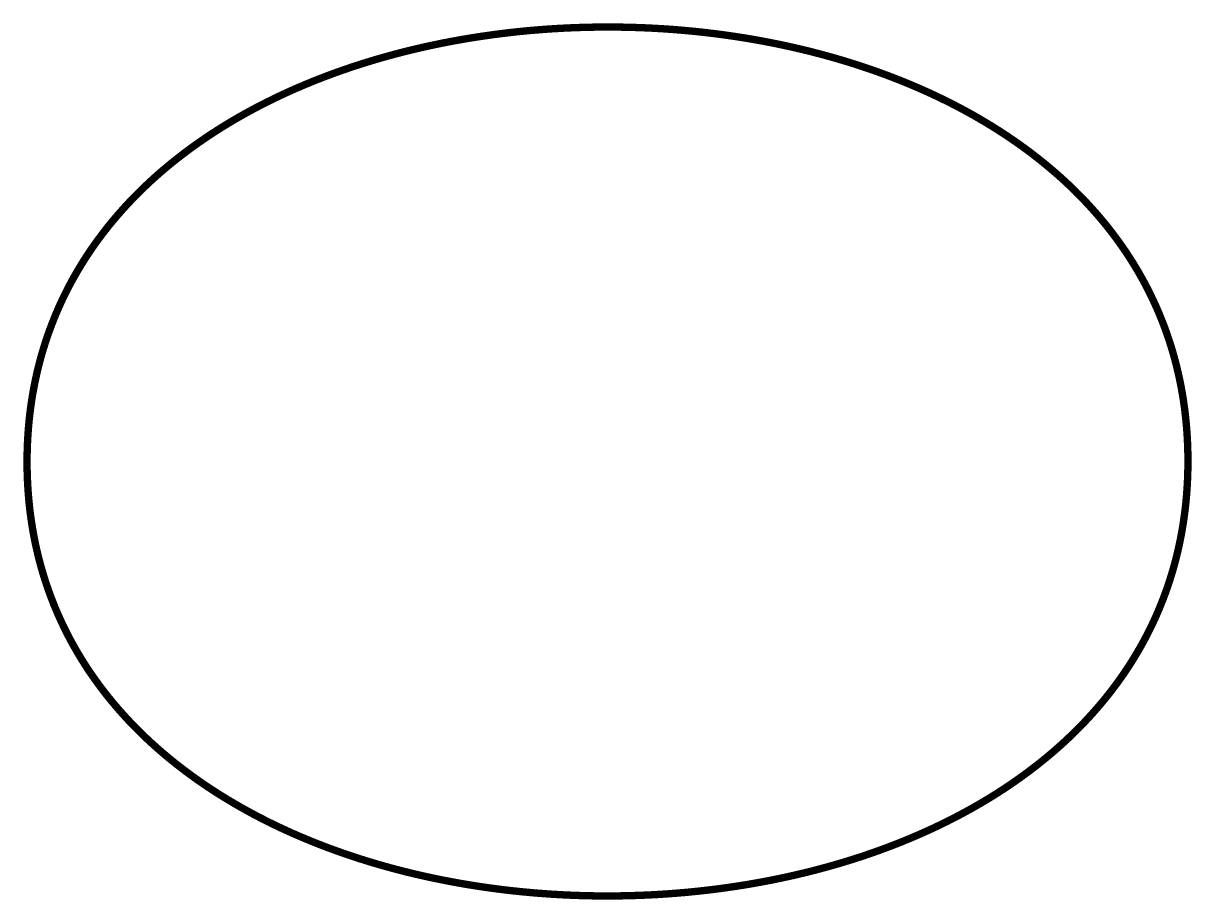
# Model space of a CAD drawing. Extents: x 0.05 to 1.63, y 0.05 to 1.24.
import ezdxf

# ---------------------------------------------------------------- set-up
doc = ezdxf.new("R2010")
doc.units = 0
doc.header["$LTSCALE"] = 0.166667
doc.layers.add('FOREGROUND', color=7, linetype='CONTINUOUS')

msp = doc.modelspace()

# ---------------------------------------------------------------- linework, layer by layer
at = {"layer": 'FOREGROUND', "linetype": 'CONTINUOUS', "const_width": 0.01}
msp.add_lwpolyline([(1.626666, 0.641667), (1.62661, 0.649586), (1.626447, 0.657451), (1.626179, 0.665263), (1.625806, 0.673022), (1.625328, 0.680727), (1.624747, 0.688378), (1.624063, 0.695976), (1.623277, 0.703521), (1.62239, 0.711012), (1.621402, 0.718449), (1.620315, 0.725833), (1.619128, 0.733164), (1.617842, 0.740441), (1.616459, 0.747664), (1.614979, 0.754834), (1.613403, 0.76195), (1.611731, 0.769013), (1.609964, 0.776023), (1.608103, 0.782979), (1.606149, 0.789881), (1.604101, 0.79673), (1.601962, 0.803526), (1.599732, 0.810268), (1.597411, 0.816956), (1.595001, 0.823591), (1.592501, 0.830172), (1.589913, 0.8367), (1.587238, 0.843175), (1.584475, 0.849596), (1.581626, 0.855963), (1.578692, 0.862277), (1.575673, 0.868537), (1.57257, 0.874744), (1.569384, 0.880898), (1.566115, 0.886997), (1.562764, 0.893044), (1.559332, 0.899037), (1.55582, 0.904976), (1.552227, 0.910862), (1.548556, 0.916694), (1.544807, 0.922473), (1.54098, 0.928199), (1.537076, 0.93387), (1.533097, 0.939489), (1.529041, 0.945054), (1.524912, 0.950565), (1.520708, 0.956023), (1.516431, 0.961427), (1.512081, 0.966778), (1.50766, 0.972075), (1.503167, 0.977319), (1.498605, 0.982509), (1.493972, 0.987646), (1.489271, 0.99273), (1.484502, 0.997759), (1.479665, 1.002736), (1.474762, 1.007658), (1.469792, 1.012528), (1.464757, 1.017344), (1.459658, 1.022106), (1.454494, 1.026815), (1.449268, 1.03147), (1.443979, 1.036072), (1.438629, 1.04062), (1.433217, 1.045115), (1.427746, 1.049556), (1.422214, 1.053944), (1.416624, 1.058278), (1.410976, 1.062559), (1.405271, 1.066786), (1.399509, 1.07096), (1.393691, 1.07508), (1.387818, 1.079147), (1.38189, 1.08316), (1.375908, 1.087119), (1.369874, 1.091026), (1.363787, 1.094878), (1.357649, 1.098678), (1.35146, 1.102423), (1.34522, 1.106115), (1.338931, 1.109754), (1.332594, 1.113339), (1.326208, 1.116871), (1.319776, 1.120349), (1.313296, 1.123774), (1.306771, 1.127145), (1.300201, 1.130463), (1.293586, 1.133727), (1.286928, 1.136937), (1.280227, 1.140095), (1.273484, 1.143198), (1.266699, 1.146248), (1.259873, 1.149245), (1.253007, 1.152188), (1.246102, 1.155078), (1.239158, 1.157914), (1.232177, 1.160696), (1.225158, 1.163425), (1.218103, 1.166101), (1.211012, 1.168723), (1.203886, 1.171292), (1.196726, 1.173807), (1.189532, 1.176268), (1.182305, 1.178676), (1.175047, 1.181031), (1.167756, 1.183332), (1.160436, 1.185579), (1.153085, 1.187773), (1.145705, 1.189914), (1.138296, 1.192001), (1.13086, 1.194035), (1.123396, 1.196015), (1.115906, 1.197941), (1.108391, 1.199814), (1.100851, 1.201634), (1.093286, 1.2034), (1.085698, 1.205112), (1.078087, 1.206771), (1.070455, 1.208376), (1.0628, 1.209928), (1.055126, 1.211427), (1.047431, 1.212872), (1.039717, 1.214263), (1.031985, 1.215601), (1.024236, 1.216886), (1.016469, 1.218117), (1.008686, 1.219294), (1.000887, 1.220418), (0.993074, 1.221488), (0.985246, 1.222505), (0.977405, 1.223469), (0.969551, 1.224378), (0.961686, 1.225235), (0.953809, 1.226038), (0.945922, 1.226787), (0.938025, 1.227483), (0.930119, 1.228125), (0.922205, 1.228714), (0.914283, 1.22925), (0.906354, 1.229731), (0.898419, 1.23016), (0.890478, 1.230535), (0.882533, 1.230856), (0.874584, 1.231124), (0.866631, 1.231338), (0.858676, 1.231499), (0.850719, 1.231606), (0.842761, 1.23166), (0.834803, 1.23166), (0.826844, 1.231607), (0.818887, 1.2315), (0.810932, 1.23134), (0.802979, 1.231126), (0.795029, 1.230859), (0.787084, 1.230538), (0.779143, 1.230164), (0.771207, 1.229736), (0.763277, 1.229255), (0.755354, 1.22872), (0.747439, 1.228132), (0.739532, 1.22749), (0.731634, 1.226795), (0.723746, 1.226046), (0.715868, 1.225243), (0.708001, 1.224388), (0.700146, 1.223478), (0.692304, 1.222515), (0.684475, 1.221499), (0.676659, 1.220429), (0.668859, 1.219306), (0.661074, 1.218129), (0.653306, 1.216899), (0.645554, 1.215615), (0.63782, 1.214277), (0.630104, 1.212886), (0.622407, 1.211442), (0.61473, 1.209944), (0.607074, 1.208393), (0.599438, 1.206788), (0.591825, 1.205129), (0.584234, 1.203417), (0.576667, 1.201652), (0.569124, 1.199833), (0.561606, 1.19796), (0.554113, 1.196034), (0.546647, 1.194055), (0.539207, 1.192022), (0.531795, 1.189935), (0.524412, 1.187795), (0.517058, 1.185602), (0.509734, 1.183355), (0.50244, 1.181054), (0.495178, 1.1787), (0.487947, 1.176293), (0.48075, 1.173832), (0.473586, 1.171317), (0.466456, 1.168749), (0.459361, 1.166127), (0.452302, 1.163452), (0.445279, 1.160724), (0.438293, 1.157941), (0.431345, 1.155106), (0.424435, 1.152217), (0.417565, 1.149274), (0.410735, 1.146278), (0.403945, 1.143228), (0.397197, 1.140125), (0.390491, 1.136968), (0.383828, 1.133758), (0.377209, 1.130495), (0.370633, 1.127177), (0.364103, 1.123807), (0.357619, 1.120382), (0.351181, 1.116905), (0.34479, 1.113374), (0.338447, 1.109789), (0.332152, 1.106151), (0.325907, 1.102459), (0.319712, 1.098714), (0.313568, 1.094915), (0.307476, 1.091063), (0.301435, 1.087157), (0.295448, 1.083197), (0.289514, 1.079185), (0.283635, 1.075118), (0.27781, 1.070998), (0.272042, 1.066825), (0.26633, 1.062598), (0.260676, 1.058318), (0.255079, 1.053984), (0.249541, 1.049597), (0.244063, 1.045156), (0.238644, 1.040661), (0.233287, 1.036114), (0.227991, 1.031512), (0.222758, 1.026857), (0.217587, 1.022149), (0.212481, 1.017387), (0.207438, 1.012571), (0.202462, 1.007703), (0.19755, 1.00278), (0.192706, 0.997804), (0.187929, 0.992775), (0.18322, 0.987692), (0.17858, 0.982555), (0.174009, 0.977365), (0.169509, 0.972122), (0.16508, 0.966825), (0.160722, 0.961474), (0.156437, 0.95607), (0.152225, 0.950613), (0.148086, 0.945101), (0.144023, 0.939537), (0.140034, 0.933919), (0.136122, 0.928247), (0.132287, 0.922522), (0.128528, 0.916744), (0.124848, 0.910911), (0.121247, 0.905026), (0.117726, 0.899087), (0.114285, 0.893094), (0.110925, 0.887048), (0.107647, 0.880948), (0.104451, 0.874795), (0.101339, 0.868588), (0.09831, 0.862328), (0.095366, 0.856014), (0.092508, 0.849647), (0.089735, 0.843227), (0.08705, 0.836752), (0.084452, 0.830225), (0.081942, 0.823643), (0.079522, 0.817009), (0.077191, 0.81032), (0.07495, 0.803579), (0.072801, 0.796783), (0.070743, 0.789934), (0.068779, 0.783032), (0.066907, 0.776076), (0.06513, 0.769067), (0.063447, 0.762004), (0.06186, 0.754888), (0.060369, 0.747718), (0.058975, 0.740495), (0.057678, 0.733218), (0.05648, 0.725887), (0.055381, 0.718503), (0.054382, 0.711066), (0.053483, 0.703575), (0.052686, 0.696031), (0.051991, 0.688433), (0.051398, 0.680781), (0.050909, 0.673076), (0.050524, 0.665318), (0.050243, 0.657506), (0.050069, 0.64964), (0.05, 0.641721), (0.05, 0.641721), (0.050056, 0.633802), (0.050217, 0.625937), (0.050485, 0.618125), (0.050857, 0.610366), (0.051334, 0.602661), (0.051914, 0.59501), (0.052597, 0.587412), (0.053382, 0.579867), (0.054268, 0.572376), (0.055255, 0.564939), (0.056342, 0.557554), (0.057528, 0.550224), (0.058812, 0.542947), (0.060194, 0.535723), (0.061674, 0.528553), (0.063249, 0.521437), (0.06492, 0.514374), (0.066686, 0.507364), (0.068546, 0.500408), (0.0705, 0.493505), (0.072546, 0.486656), (0.074684, 0.479861), (0.076914, 0.473119), (0.079234, 0.46643), (0.081643, 0.459795), (0.084142, 0.453213), (0.086729, 0.446685), (0.089404, 0.440211), (0.092166, 0.43379), (0.095014, 0.427422), (0.097947, 0.421108), (0.100966, 0.414847), (0.104068, 0.40864), (0.107253, 0.402486), (0.110522, 0.396386), (0.113872, 0.39034), (0.117303, 0.384347), (0.120815, 0.378407), (0.124406, 0.372521), (0.128076, 0.366688), (0.131825, 0.360909), (0.135651, 0.355183), (0.139554, 0.349511), (0.143533, 0.343893), (0.147588, 0.338328), (0.151717, 0.332816), (0.15592, 0.327358), (0.160196, 0.321953), (0.164545, 0.316602), (0.168966, 0.311304), (0.173458, 0.30606), (0.17802, 0.30087), (0.182651, 0.295733), (0.187352, 0.290649), (0.192121, 0.285619), (0.196957, 0.280642), (0.20186, 0.275719), (0.206829, 0.270849), (0.211863, 0.266033), (0.216962, 0.261271), (0.222125, 0.256561), (0.22735, 0.251906), (0.232639, 0.247304), (0.237989, 0.242755), (0.243399, 0.23826), (0.248871, 0.233818), (0.254401, 0.22943), (0.259991, 0.225096), (0.265638, 0.220814), (0.271343, 0.216587), (0.277105, 0.212413), (0.282922, 0.208292), (0.288795, 0.204225), (0.294722, 0.200211), (0.300703, 0.196251), (0.306737, 0.192345), (0.312823, 0.188491), (0.318961, 0.184692), (0.32515, 0.180946), (0.331389, 0.177253), (0.337677, 0.173614), (0.344014, 0.170028), (0.350399, 0.166496), (0.356832, 0.163018), (0.363311, 0.159592), (0.369835, 0.156221), (0.376405, 0.152903), (0.383019, 0.149638), (0.389677, 0.146427), (0.396378, 0.143269), (0.403121, 0.140165), (0.409906, 0.137115), (0.416731, 0.134118), (0.423596, 0.131174), (0.430501, 0.128284), (0.437444, 0.125447), (0.444426, 0.122664), (0.451444, 0.119935), (0.458499, 0.117259), (0.465589, 0.114636), (0.472715, 0.112067), (0.479875, 0.109551), (0.487069, 0.107089), (0.494295, 0.104681), (0.501553, 0.102326), (0.508843, 0.100024), (0.516164, 0.097776), (0.523514, 0.095582), (0.530894, 0.093441), (0.538302, 0.091353), (0.545739, 0.089319), (0.553202, 0.087339), (0.560691, 0.085411), (0.568207, 0.083538), (0.575747, 0.081718), (0.583311, 0.079951), (0.590899, 0.078238), (0.598509, 0.076579), (0.606142, 0.074973), (0.613796, 0.07342), (0.62147, 0.071921), (0.629165, 0.070476), (0.636878, 0.069084), (0.64461, 0.067746), (0.65236, 0.066461), (0.660127, 0.065229), (0.66791, 0.064051), (0.675708, 0.062927), (0.683521, 0.061856), (0.691349, 0.060838), (0.69919, 0.059874), (0.707043, 0.058964), (0.714908, 0.058107), (0.722785, 0.057304), (0.730672, 0.056554), (0.738569, 0.055857), (0.746475, 0.055214), (0.754389, 0.054625), (0.762311, 0.054089), (0.77024, 0.053607), (0.778175, 0.053178), (0.786116, 0.052802), (0.794061, 0.052481), (0.80201, 0.052212), (0.809963, 0.051997), (0.817918, 0.051836), (0.825875, 0.051728), (0.833833, 0.051674), (0.841791, 0.051673), (0.849749, 0.051726), (0.857706, 0.051832), (0.865662, 0.051992), (0.873615, 0.052205), (0.881564, 0.052471), (0.88951, 0.052792), (0.897451, 0.053165), (0.905387, 0.053593), (0.913317, 0.054073), (0.921239, 0.054608), (0.929155, 0.055195), (0.937062, 0.055837), (0.94496, 0.056531), (0.952849, 0.05728), (0.960727, 0.058081), (0.968594, 0.058937), (0.976449, 0.059846), (0.984291, 0.060808), (0.99212, 0.061824), (0.999936, 0.062893), (1.007736, 0.064016), (1.015521, 0.065192), (1.02329, 0.066422), (1.031042, 0.067705), (1.038776, 0.069042), (1.046492, 0.070433), (1.054189, 0.071876), (1.061866, 0.073374), (1.069523, 0.074925), (1.077158, 0.076529), (1.084772, 0.078187), (1.092363, 0.079899), (1.09993, 0.081663), (1.107474, 0.083482), (1.114992, 0.085354), (1.122485, 0.087279), (1.129952, 0.089258), (1.137391, 0.091291), (1.144803, 0.093377), (1.152187, 0.095516), (1.159541, 0.097709), (1.166866, 0.099956), (1.17416, 0.102256), (1.181423, 0.104609), (1.188653, 0.107016), (1.195851, 0.109477), (1.203015, 0.111991), (1.210145, 0.114559), (1.217241, 0.11718), (1.2243, 0.119854), (1.231324, 0.122582), (1.23831, 0.125364), (1.245258, 0.128199), (1.252168, 0.131088), (1.259039, 0.13403), (1.265869, 0.137026), (1.272659, 0.140075), (1.279408, 0.143178), (1.286114, 0.146334), (1.292778, 0.149544), (1.299398, 0.152807), (1.305973, 0.156123), (1.312504, 0.159494), (1.318989, 0.162917), (1.325427, 0.166395), (1.331819, 0.169926), (1.338162, 0.17351), (1.344457, 0.177148), (1.350702, 0.180839), (1.356898, 0.184584), (1.363042, 0.188382), (1.369135, 0.192234), (1.375176, 0.196139), (1.381164, 0.200098), (1.387098, 0.204111), (1.392978, 0.208177), (1.398803, 0.212296), (1.404572, 0.216469), (1.410284, 0.220695), (1.415939, 0.224975), (1.421537, 0.229309), (1.427075, 0.233696), (1.432554, 0.238136), (1.437973, 0.24263), (1.443331, 0.247178), (1.448627, 0.251779), (1.453861, 0.256433), (1.459032, 0.261141), (1.464139, 0.265903), (1.469182, 0.270718), (1.47416, 0.275587), (1.479071, 0.280509), (1.483916, 0.285484), (1.488694, 0.290514), (1.493404, 0.295596), (1.498044, 0.300732), (1.502616, 0.305922), (1.507117, 0.311165), (1.511547, 0.316462), (1.515905, 0.321812), (1.520191, 0.327216), (1.524404, 0.332673), (1.528543, 0.338184), (1.532607, 0.343748), (1.536596, 0.349366), (1.540509, 0.355037), (1.544345, 0.360762), (1.548104, 0.366541), (1.551785, 0.372372), (1.555387, 0.378258), (1.558909, 0.384197), (1.562351, 0.390189), (1.565711, 0.396235), (1.56899, 0.402334), (1.572187, 0.408487), (1.5753, 0.414694), (1.578329, 0.420954), (1.581274, 0.427267), (1.584133, 0.433634), (1.586906, 0.440055), (1.589593, 0.446529), (1.592191, 0.453056), (1.594702, 0.459638), (1.597123, 0.466272), (1.599455, 0.47296), (1.601696, 0.479702), (1.603847, 0.486497), (1.605905, 0.493346), (1.607871, 0.500248), (1.609743, 0.507204), (1.611521, 0.514213), (1.613205, 0.521275), (1.614793, 0.528392), (1.616285, 0.535561), (1.61768, 0.542785), (1.618977, 0.550062), (1.620176, 0.557392), (1.621276, 0.564776), (1.622276, 0.572213), (1.623176, 0.579704), (1.623974, 0.587248), (1.62467, 0.594846), (1.625264, 0.602498), (1.625754, 0.610202), (1.62614, 0.617961), (1.626421, 0.625773), (1.626597, 0.633638), (1.626666, 0.641557)], close=True, dxfattribs=at)

doc.saveas('drawing.dxf')
